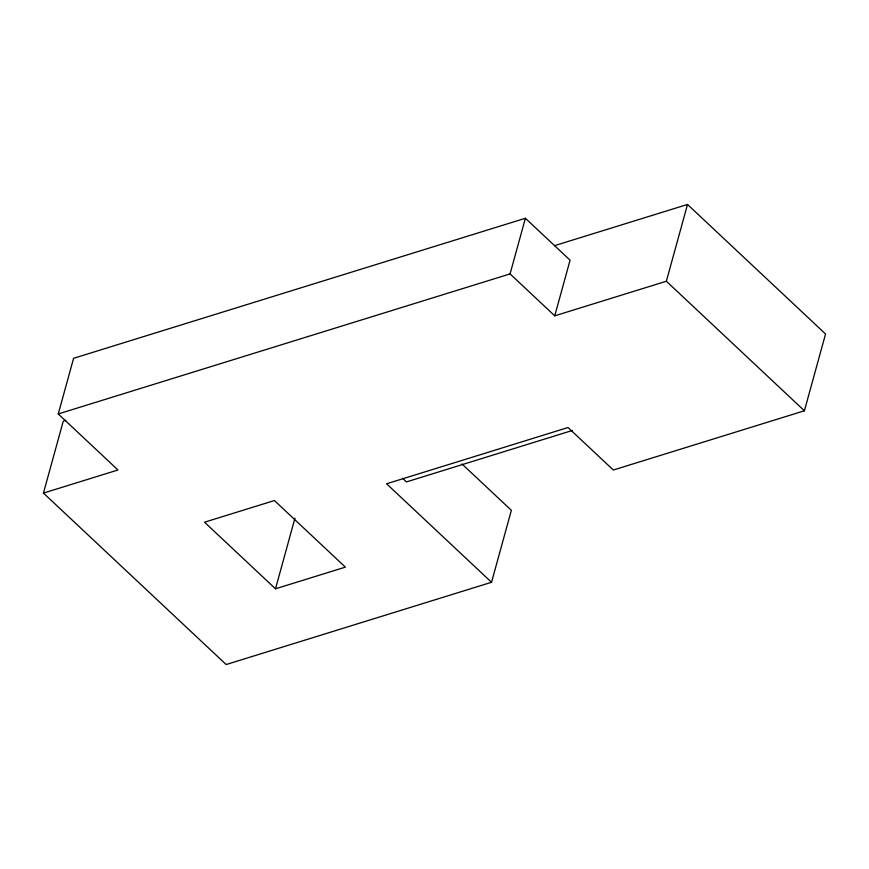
<?xml version="1.0" encoding="UTF-8"?>
<svg xmlns="http://www.w3.org/2000/svg" width="869" height="869" viewBox="0 0 869 869"><rect width="100%" height="100%" fill="white"/><g stroke="black" fill="none" stroke-linecap="round" stroke-linejoin="round"><path stroke-width="1.3" d="M58.266 413.948L73.593 358.3L525.397 218.26L570.075 260.189L554.748 315.838L510.07 273.909L58.266 413.948L117.967 469.988L43.45 493.092L226.168 664.546L491.539 582.273L511.363 510.309L461.982 463.97M43.45 493.092L63.274 421.128L65.859 420.324M275.495 588.802L345.373 567.142L274.408 500.544L204.53 522.215L275.495 588.802L294.96 518.152M510.07 273.909L525.397 218.26M554.748 315.838L666.36 281.241L687.509 204.454L825.55 334L804.401 410.787L613.329 470.02L568.044 427.515L386.575 483.783L491.539 582.273M554.531 245.666L687.509 204.454M572.367 430.47L406.464 481.915L402.619 478.298M666.36 281.241L804.401 410.787"/></g></svg>
